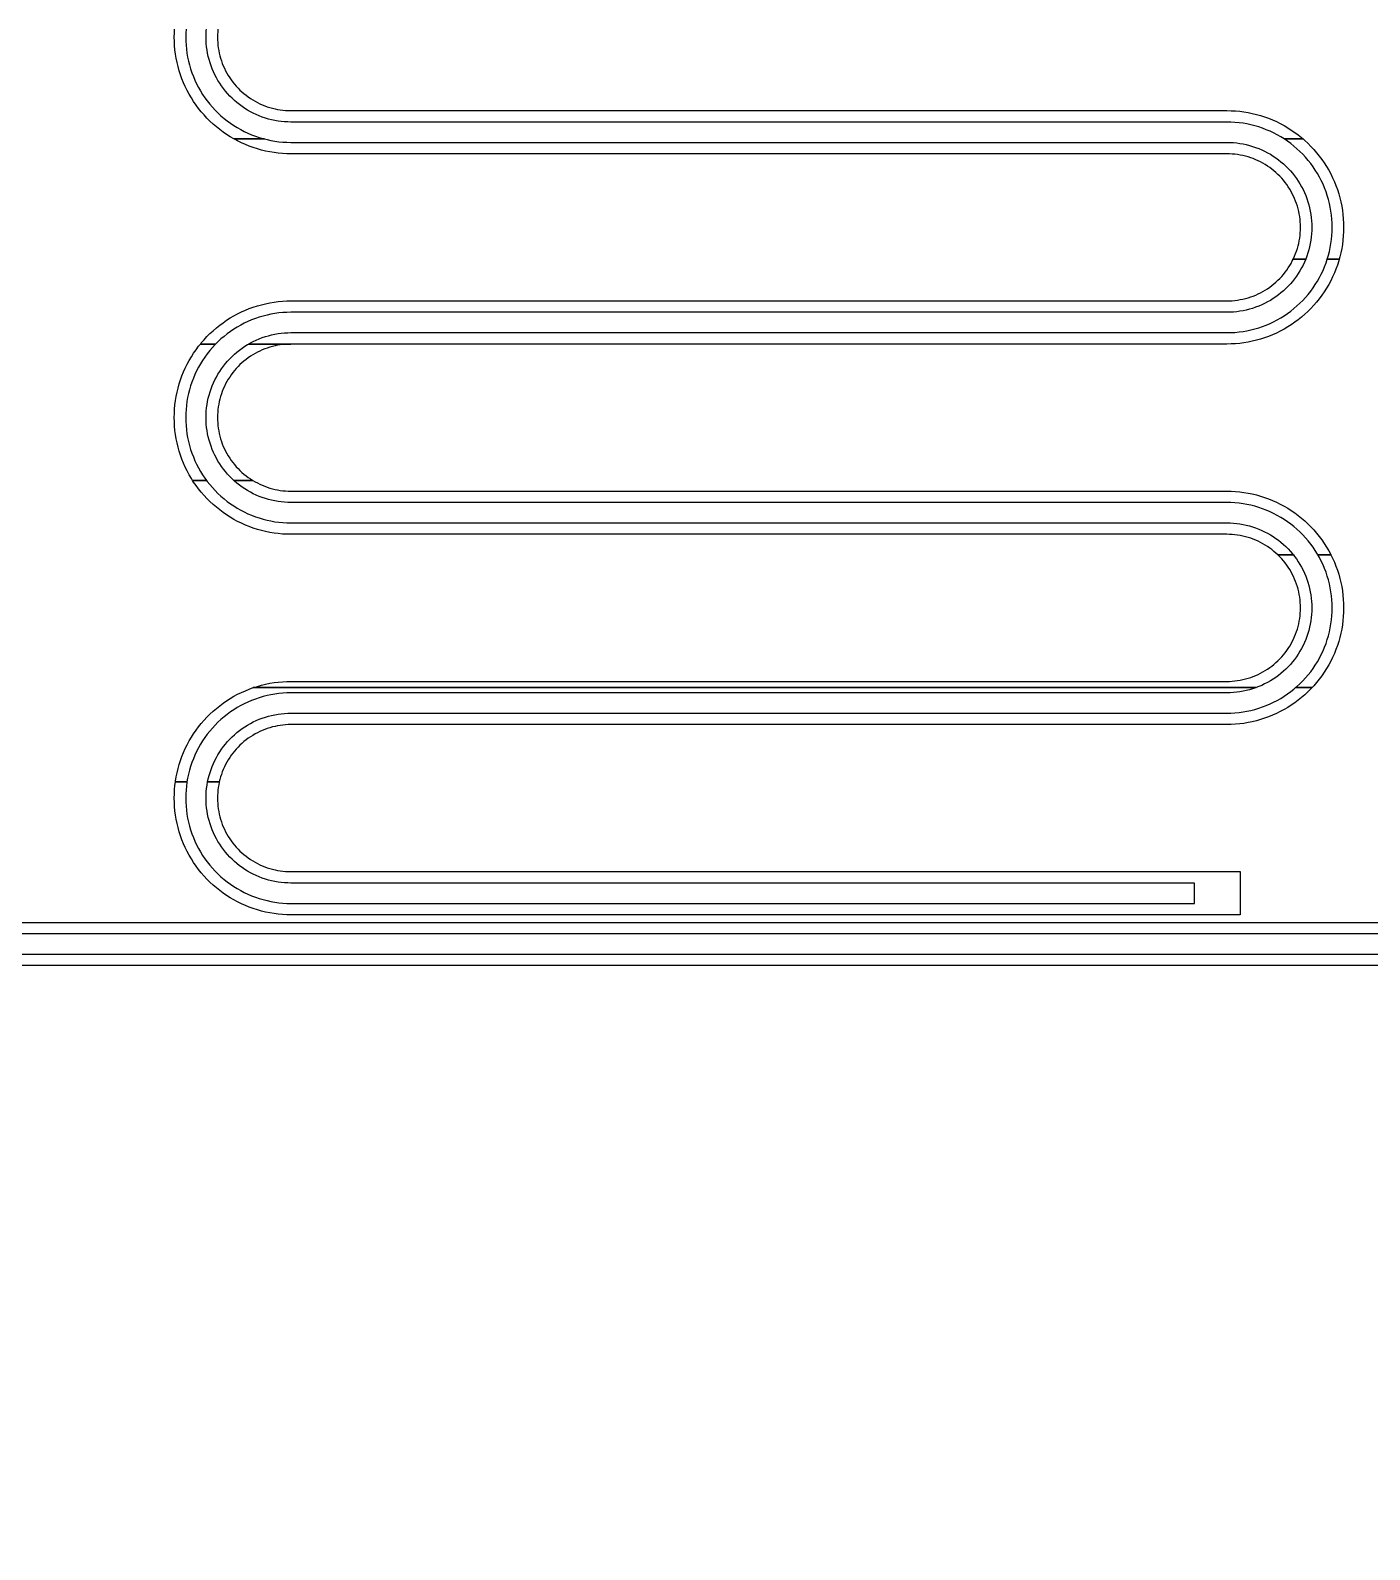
# Model space of a CAD drawing. Extents: x -4550 to 4550, y -4550 to 4550.
# Drawn here: x -33 to 671, y -318 to 480 of the extents above; entities that cross this region are included whole.
import ezdxf

# ---------------------------------------------------------------- set-up
doc = ezdxf.new("R2010")
doc.units = 0
doc.layers.add('L1D0', color=3, linetype='CONTINUOUS')

msp = doc.modelspace()

# ---------------------------------------------------------------- linework, layer by layer
at = {"layer": 'L1D0'}
for points in [[(48.811, 480.927), (48.691, 478.82), (48.65, 476.7), (48.691, 474.58), (48.812, 472.463), (49.015, 470.352), (49.299, 468.251), (49.662, 466.162), (50.106, 464.088), (50.629, 462.033), (51.23, 460), (51.908, 457.991), (52.663, 456.009), (53.493, 454.058), (54.397, 452.14), (55.374, 450.258), (56.423, 448.415), (57.541, 446.614), (58.728, 444.856), (59.981, 443.145), (61.298, 441.484), (62.678, 439.874), (64.119, 438.319), (65.619, 436.819), (67.174, 435.378), (68.784, 433.998), (70.445, 432.681), (72.156, 431.428), (73.914, 430.241), (75.715, 429.123), (77.558, 428.074), (79.44, 427.097), (81.358, 426.193), (83.309, 425.363), (85.291, 424.608), (87.3, 423.93), (89.333, 423.329), (90.001, 423.159), (74.05, 423.159), (73.974, 423.2), (72.04, 424.332), (70.149, 425.534), (68.303, 426.805), (66.504, 428.142), (64.756, 429.543), (63.06, 431.008), (61.419, 432.534), (59.834, 434.119), (58.308, 435.76), (56.843, 437.456), (55.442, 439.204), (54.105, 441.003), (52.834, 442.849), (51.632, 444.74), (50.5, 446.674), (49.439, 448.648), (48.451, 450.66), (47.537, 452.706), (46.698, 454.784), (45.936, 456.891), (45.251, 459.025), (44.645, 461.183), (44.118, 463.361), (43.671, 465.557), (43.304, 467.767), (43.018, 469.99), (42.814, 472.222), (42.691, 474.459), (42.65, 476.7), (42.691, 478.941), (42.8, 480.927)], [(65.582, 480.927), (65.453, 479.521), (65.376, 478.112), (65.35, 476.7), (65.376, 475.288), (65.453, 473.879), (65.582, 472.473), (65.762, 471.073), (65.993, 469.68), (66.275, 468.296), (66.607, 466.924), (66.989, 465.565), (67.42, 464.221), (67.9, 462.893), (68.429, 461.584), (69.004, 460.295), (69.627, 459.028), (70.295, 457.784), (71.009, 456.566), (71.766, 455.374), (72.566, 454.211), (73.409, 453.078), (74.292, 451.977), (75.215, 450.908), (76.176, 449.874), (77.174, 448.876), (78.208, 447.915), (79.277, 446.992), (80.378, 446.109), (81.511, 445.266), (82.674, 444.466), (83.866, 443.709), (85.084, 442.995), (86.328, 442.327), (87.595, 441.704), (88.884, 441.129), (90.193, 440.6), (91.521, 440.12), (92.865, 439.689), (94.224, 439.307), (95.596, 438.975), (96.98, 438.693), (98.373, 438.462), (99.773, 438.282), (101.179, 438.153), (102.588, 438.076), (104, 438.05), (596, 438.05), (598.241, 438.009), (600.478, 437.886), (602.71, 437.682), (604.933, 437.396), (607.143, 437.029), (609.339, 436.582), (611.517, 436.055), (613.675, 435.449), (615.809, 434.764), (617.916, 434.002), (619.994, 433.163), (622.04, 432.249), (624.052, 431.261), (626.026, 430.2), (627.96, 429.068), (629.851, 427.866), (631.697, 426.595), (633.496, 425.258), (635.244, 423.857), (636.052, 423.159), (626.086, 423.159), (624.285, 424.277), (622.442, 425.326), (620.56, 426.303), (618.642, 427.207), (616.691, 428.037), (614.709, 428.792), (612.7, 429.47), (610.667, 430.071), (608.612, 430.594), (606.538, 431.038), (604.449, 431.401), (602.348, 431.685), (600.237, 431.888), (598.12, 432.009), (596, 432.05), (104, 432.05), (102.29, 432.083), (100.582, 432.181), (98.879, 432.345), (97.184, 432.573), (95.499, 432.867), (93.826, 433.224), (92.169, 433.646), (90.528, 434.131), (88.908, 434.678), (87.309, 435.287), (85.735, 435.957), (84.188, 436.686), (82.67, 437.474), (81.183, 438.32), (79.73, 439.222), (78.312, 440.179), (76.932, 441.19), (75.592, 442.253), (74.293, 443.366), (73.038, 444.529), (71.829, 445.738), (70.666, 446.993), (69.553, 448.292), (68.49, 449.632), (67.479, 451.012), (66.522, 452.43), (65.62, 453.883), (64.774, 455.37), (63.986, 456.888), (63.257, 458.435), (62.587, 460.009), (61.978, 461.608), (61.431, 463.228), (60.946, 464.869), (60.524, 466.526), (60.167, 468.199), (59.873, 469.884), (59.645, 471.579), (59.481, 473.282), (59.383, 474.99), (59.35, 476.7), (59.383, 478.41), (59.481, 480.118), (59.559, 480.927)], [(-3100, 11.35), (3100, 11.35), (3200, 318.3), (3668.3, 318.3), (3668.3, -318.3), (3200, -318.3), (3100, -11.35), (-3100, -11.35)], [(-3100, -5.35), (3100, -5.35), (3200, -150), (3500, -150), (3500, 150), (3200, 150), (3100, 5.35), (-3100, 5.35)]]:
    msp.add_lwpolyline(points, dxfattribs=at)
for points in [[(630.855, 360.009), (630.996, 360.295), (631.571, 361.584), (632.1, 362.893), (632.58, 364.221), (633.011, 365.565), (633.393, 366.924), (633.725, 368.296), (634.007, 369.68), (634.238, 371.073), (634.418, 372.473), (634.547, 373.879), (634.624, 375.288), (634.65, 376.7), (634.624, 378.112), (634.547, 379.521), (634.418, 380.927), (634.238, 382.327), (634.007, 383.72), (633.725, 385.104), (633.393, 386.476), (633.011, 387.835), (632.58, 389.179), (632.1, 390.507), (631.571, 391.816), (630.996, 393.105), (630.373, 394.372), (629.705, 395.616), (628.991, 396.834), (628.234, 398.026), (627.434, 399.189), (626.591, 400.322), (625.708, 401.423), (624.785, 402.492), (623.824, 403.526), (622.826, 404.524), (621.792, 405.485), (620.723, 406.408), (619.622, 407.291), (618.489, 408.134), (617.326, 408.934), (616.134, 409.691), (614.916, 410.405), (613.672, 411.073), (612.405, 411.696), (611.116, 412.271), (609.807, 412.8), (608.479, 413.28), (607.135, 413.711), (605.776, 414.093), (604.404, 414.425), (603.02, 414.707), (601.627, 414.938), (600.227, 415.118), (598.821, 415.247), (597.412, 415.324), (596, 415.35), (104, 415.35), (101.759, 415.391), (99.522, 415.514), (97.29, 415.718), (95.067, 416.004), (92.857, 416.371), (90.661, 416.818), (88.483, 417.345), (86.325, 417.951), (84.191, 418.636), (82.084, 419.398), (80.006, 420.237), (77.96, 421.151), (75.948, 422.139), (74.05, 423.159), (90.001, 423.159), (91.388, 422.806), (93.462, 422.362), (95.551, 421.999), (97.652, 421.715), (99.763, 421.512), (101.88, 421.391), (104, 421.35), (596, 421.35), (597.71, 421.317), (599.418, 421.219), (601.121, 421.055), (602.816, 420.827), (604.501, 420.533), (606.174, 420.176), (607.831, 419.754), (609.472, 419.269), (611.092, 418.722), (612.691, 418.113), (614.265, 417.443), (615.812, 416.714), (617.33, 415.926), (618.817, 415.08), (620.27, 414.178), (621.688, 413.221), (623.068, 412.21), (624.408, 411.147), (625.707, 410.034), (626.962, 408.871), (628.171, 407.662), (629.334, 406.407), (630.447, 405.108), (631.51, 403.768), (632.521, 402.388), (633.478, 400.97), (634.38, 399.517), (635.226, 398.03), (636.014, 396.512), (636.743, 394.965), (637.413, 393.391), (638.022, 391.792), (638.569, 390.172), (639.054, 388.531), (639.476, 386.874), (639.833, 385.201), (640.127, 383.516), (640.355, 381.821), (640.519, 380.118), (640.617, 378.41), (640.65, 376.7), (640.617, 374.99), (640.519, 373.282), (640.355, 371.579), (640.127, 369.884), (639.833, 368.199), (639.476, 366.526), (639.054, 364.869), (638.569, 363.228), (638.022, 361.608), (637.413, 360.009)], [(648.773, 360.009), (649.371, 362.033), (649.894, 364.088), (650.338, 366.162), (650.701, 368.251), (650.985, 370.352), (651.188, 372.463), (651.309, 374.58), (651.35, 376.7), (651.309, 378.82), (651.188, 380.937), (650.985, 383.048), (650.701, 385.149), (650.338, 387.238), (649.894, 389.312), (649.371, 391.367), (648.77, 393.4), (648.092, 395.409), (647.337, 397.391), (646.507, 399.342), (645.603, 401.26), (644.626, 403.142), (643.577, 404.985), (642.459, 406.786), (641.272, 408.544), (640.019, 410.255), (638.702, 411.916), (637.322, 413.526), (635.881, 415.081), (634.381, 416.581), (632.826, 418.022), (631.216, 419.402), (629.555, 420.719), (627.844, 421.972), (626.086, 423.159), (636.052, 423.159), (636.94, 422.392), (638.581, 420.866), (640.166, 419.281), (641.692, 417.64), (643.157, 415.944), (644.558, 414.196), (645.895, 412.397), (647.166, 410.551), (648.368, 408.66), (649.5, 406.726), (650.561, 404.752), (651.549, 402.74), (652.463, 400.694), (653.302, 398.616), (654.064, 396.509), (654.749, 394.375), (655.355, 392.217), (655.882, 390.039), (656.329, 387.843), (656.696, 385.633), (656.982, 383.41), (657.186, 381.178), (657.309, 378.941), (657.35, 376.7), (657.309, 374.459), (657.186, 372.222), (656.982, 369.99), (656.696, 367.767), (656.329, 365.557), (655.882, 363.361), (655.355, 361.183), (655.025, 360.009)], [(56.367, 315.35), (56.843, 315.944), (58.308, 317.64), (59.834, 319.281), (61.419, 320.866), (63.06, 322.392), (64.756, 323.857), (66.504, 325.258), (68.303, 326.595), (70.149, 327.866), (72.04, 329.068), (73.974, 330.2), (75.948, 331.261), (77.96, 332.249), (80.006, 333.163), (82.084, 334.002), (84.191, 334.764), (86.325, 335.449), (88.483, 336.055), (90.661, 336.582), (92.857, 337.029), (95.067, 337.396), (97.29, 337.682), (99.522, 337.886), (101.759, 338.009), (104, 338.05), (596, 338.05), (597.412, 338.076), (598.821, 338.153), (600.227, 338.282), (601.627, 338.462), (603.02, 338.693), (604.404, 338.975), (605.776, 339.307), (607.135, 339.689), (608.479, 340.12), (609.807, 340.6), (611.116, 341.129), (612.405, 341.704), (613.672, 342.327), (614.916, 342.995), (616.134, 343.709), (617.326, 344.466), (618.489, 345.266), (619.622, 346.109), (620.723, 346.992), (621.792, 347.915), (622.826, 348.876), (623.824, 349.874), (624.785, 350.908), (625.708, 351.977), (626.591, 353.078), (627.434, 354.211), (628.234, 355.374), (628.991, 356.566), (629.705, 357.784), (630.373, 359.028), (630.855, 360.009), (637.413, 360.009), (636.743, 358.435), (636.014, 356.888), (635.226, 355.37), (634.38, 353.883), (633.478, 352.43), (632.521, 351.012), (631.51, 349.632), (630.447, 348.292), (629.334, 346.993), (628.171, 345.738), (626.962, 344.529), (625.707, 343.366), (624.408, 342.253), (623.068, 341.19), (621.688, 340.179), (620.27, 339.222), (618.817, 338.32), (617.33, 337.474), (615.812, 336.686), (614.265, 335.957), (612.691, 335.287), (611.092, 334.678), (609.472, 334.131), (607.831, 333.646), (606.174, 333.224), (604.501, 332.867), (602.816, 332.573), (601.121, 332.345), (599.418, 332.181), (597.71, 332.083), (596, 332.05), (104, 332.05), (101.88, 332.009), (99.763, 331.888), (97.652, 331.685), (95.551, 331.401), (93.462, 331.038), (91.388, 330.594), (89.333, 330.071), (87.3, 329.47), (85.291, 328.792), (83.309, 328.037), (81.358, 327.207), (79.44, 326.303), (77.558, 325.326), (75.715, 324.277), (73.914, 323.159), (72.156, 321.972), (70.445, 320.719), (68.784, 319.402), (67.174, 318.022), (65.619, 316.581), (64.388, 315.35)], [(81.658, 315.35), (82.67, 315.926), (84.188, 316.714), (85.735, 317.443), (87.309, 318.113), (88.908, 318.722), (90.528, 319.269), (92.169, 319.754), (93.826, 320.176), (95.499, 320.533), (97.184, 320.827), (98.879, 321.055), (100.582, 321.219), (102.29, 321.317), (104, 321.35), (596, 321.35), (598.12, 321.391), (600.237, 321.512), (602.348, 321.715), (604.449, 321.999), (606.538, 322.362), (608.612, 322.806), (610.667, 323.329), (612.7, 323.93), (614.709, 324.608), (616.691, 325.363), (618.642, 326.193), (620.56, 327.097), (622.442, 328.074), (624.285, 329.123), (626.086, 330.241), (627.844, 331.428), (629.555, 332.681), (631.216, 333.998), (632.826, 335.378), (634.381, 336.819), (635.881, 338.319), (637.322, 339.874), (638.702, 341.484), (640.019, 343.145), (641.272, 344.856), (642.459, 346.614), (643.577, 348.415), (644.626, 350.258), (645.603, 352.14), (646.507, 354.058), (647.337, 356.009), (648.092, 357.991), (648.77, 360), (648.773, 360.009), (655.025, 360.009), (654.749, 359.025), (654.064, 356.891), (653.302, 354.784), (652.463, 352.706), (651.549, 350.66), (650.561, 348.648), (649.5, 346.674), (648.368, 344.74), (647.166, 342.849), (645.895, 341.003), (644.558, 339.204), (643.157, 337.456), (641.692, 335.76), (640.166, 334.119), (638.581, 332.534), (636.94, 331.008), (635.244, 329.543), (633.496, 328.142), (631.697, 326.805), (629.851, 325.534), (627.96, 324.332), (626.026, 323.2), (624.052, 322.139), (622.04, 321.151), (619.994, 320.237), (617.916, 319.398), (615.809, 318.636), (613.675, 317.951), (611.517, 317.345), (609.339, 316.818), (607.143, 316.371), (604.933, 316.004), (602.71, 315.718), (600.478, 315.514), (598.241, 315.391), (596, 315.35)], [(52.287, 243.709), (51.632, 244.74), (50.5, 246.674), (49.439, 248.648), (48.451, 250.66), (47.537, 252.706), (46.698, 254.784), (45.936, 256.891), (45.251, 259.025), (44.645, 261.183), (44.118, 263.361), (43.671, 265.557), (43.304, 267.767), (43.018, 269.99), (42.814, 272.222), (42.691, 274.459), (42.65, 276.7), (42.691, 278.941), (42.814, 281.178), (43.018, 283.41), (43.304, 285.633), (43.671, 287.843), (44.118, 290.039), (44.645, 292.217), (45.251, 294.375), (45.936, 296.509), (46.698, 298.616), (47.537, 300.694), (48.451, 302.74), (49.439, 304.752), (50.5, 306.726), (51.632, 308.66), (52.834, 310.551), (54.105, 312.397), (55.442, 314.196), (56.367, 315.35), (64.388, 315.35), (64.119, 315.081), (62.678, 313.526), (61.298, 311.916), (59.981, 310.255), (58.728, 308.544), (57.541, 306.786), (56.423, 304.985), (55.374, 303.142), (54.397, 301.26), (53.493, 299.342), (52.663, 297.391), (51.908, 295.409), (51.23, 293.4), (50.629, 291.367), (50.106, 289.312), (49.662, 287.238), (49.299, 285.149), (49.015, 283.048), (48.812, 280.937), (48.691, 278.82), (48.65, 276.7), (48.691, 274.58), (48.812, 272.463), (49.015, 270.352), (49.299, 268.251), (49.662, 266.162), (50.106, 264.088), (50.629, 262.033), (51.23, 260), (51.908, 257.991), (52.663, 256.009), (53.493, 254.058), (54.397, 252.14), (55.374, 250.258), (56.423, 248.415), (57.541, 246.614), (58.728, 244.856), (59.568, 243.709)], [(73.923, 243.709), (73.038, 244.529), (71.829, 245.738), (70.666, 246.993), (69.553, 248.292), (68.49, 249.632), (67.479, 251.012), (66.522, 252.43), (65.62, 253.883), (64.774, 255.37), (63.986, 256.888), (63.257, 258.435), (62.587, 260.009), (61.978, 261.608), (61.431, 263.228), (60.946, 264.869), (60.524, 266.526), (60.167, 268.199), (59.873, 269.884), (59.645, 271.579), (59.481, 273.282), (59.383, 274.99), (59.35, 276.7), (59.383, 278.41), (59.481, 280.118), (59.645, 281.821), (59.873, 283.516), (60.167, 285.201), (60.524, 286.874), (60.946, 288.531), (61.431, 290.172), (61.978, 291.792), (62.587, 293.391), (63.257, 294.965), (63.986, 296.512), (64.774, 298.03), (65.62, 299.517), (66.522, 300.97), (67.479, 302.388), (68.49, 303.768), (69.553, 305.108), (70.666, 306.407), (71.829, 307.662), (73.038, 308.871), (74.293, 310.034), (75.592, 311.147), (76.932, 312.21), (78.312, 313.221), (79.73, 314.178), (81.183, 315.08), (81.658, 315.35), (104, 315.35), (102.588, 315.324), (101.179, 315.247), (99.773, 315.118), (98.373, 314.938), (96.98, 314.707), (95.596, 314.425), (94.224, 314.093), (92.865, 313.711), (91.521, 313.28), (90.193, 312.8), (88.884, 312.271), (87.595, 311.696), (86.328, 311.073), (85.084, 310.405), (83.866, 309.691), (82.674, 308.934), (81.511, 308.134), (80.378, 307.291), (79.277, 306.408), (78.208, 305.485), (77.174, 304.524), (76.176, 303.526), (75.215, 302.492), (74.292, 301.423), (73.409, 300.322), (72.566, 299.189), (71.766, 298.026), (71.009, 296.834), (70.295, 295.616), (69.627, 294.372), (69.004, 293.105), (68.429, 291.816), (67.9, 290.507), (67.42, 289.179), (66.989, 287.835), (66.607, 286.476), (66.275, 285.104), (65.993, 283.72), (65.762, 282.327), (65.582, 280.927), (65.453, 279.521), (65.376, 278.112), (65.35, 276.7), (65.376, 275.288), (65.453, 273.879), (65.582, 272.473), (65.762, 271.073), (65.993, 269.68), (66.275, 268.296), (66.607, 266.924), (66.989, 265.565), (67.42, 264.221), (67.9, 262.893), (68.429, 261.584), (69.004, 260.295), (69.627, 259.028), (70.295, 257.784), (71.009, 256.566), (71.766, 255.374), (72.566, 254.211), (73.409, 253.078), (74.292, 251.977), (75.215, 250.908), (76.176, 249.874), (77.174, 248.876), (78.208, 247.915), (79.277, 246.992), (80.378, 246.109), (81.511, 245.266), (82.674, 244.466), (83.866, 243.709)], [(622.826, 204.524), (621.792, 205.485), (620.723, 206.408), (619.622, 207.291), (618.489, 208.134), (617.326, 208.934), (616.134, 209.691), (614.916, 210.405), (613.672, 211.073), (612.405, 211.696), (611.116, 212.271), (609.807, 212.8), (608.479, 213.28), (607.135, 213.711), (605.776, 214.093), (604.404, 214.425), (603.02, 214.707), (601.627, 214.938), (600.227, 215.118), (598.821, 215.247), (597.412, 215.324), (596, 215.35), (104, 215.35), (101.759, 215.391), (99.522, 215.514), (97.29, 215.718), (95.067, 216.004), (92.857, 216.371), (90.661, 216.818), (88.483, 217.345), (86.325, 217.951), (84.191, 218.636), (82.084, 219.398), (80.006, 220.237), (77.96, 221.151), (75.948, 222.139), (73.974, 223.2), (72.04, 224.332), (70.149, 225.534), (68.303, 226.805), (66.504, 228.142), (64.756, 229.543), (63.06, 231.008), (61.419, 232.534), (59.834, 234.119), (58.308, 235.76), (56.843, 237.456), (55.442, 239.204), (54.105, 241.003), (52.834, 242.849), (52.287, 243.709), (59.568, 243.709), (59.981, 243.145), (61.298, 241.484), (62.678, 239.874), (64.119, 238.319), (65.619, 236.819), (67.174, 235.378), (68.784, 233.998), (70.445, 232.681), (72.156, 231.428), (73.914, 230.241), (75.715, 229.123), (77.558, 228.074), (79.44, 227.097), (81.358, 226.193), (83.309, 225.363), (85.291, 224.608), (87.3, 223.93), (89.333, 223.329), (91.388, 222.806), (93.462, 222.362), (95.551, 221.999), (97.652, 221.715), (99.763, 221.512), (101.88, 221.391), (104, 221.35), (596, 221.35), (597.71, 221.317), (599.418, 221.219), (601.121, 221.055), (602.816, 220.827), (604.501, 220.533), (606.174, 220.176), (607.831, 219.754), (609.472, 219.269), (611.092, 218.722), (612.691, 218.113), (614.265, 217.443), (615.812, 216.714), (617.33, 215.926), (618.817, 215.08), (620.27, 214.178), (621.688, 213.221), (623.068, 212.21), (624.408, 211.147), (625.707, 210.034), (626.962, 208.871), (628.171, 207.662), (629.334, 206.407), (630.447, 205.108), (630.91, 204.524)], [(643.839, 204.524), (643.577, 204.985), (642.459, 206.786), (641.272, 208.544), (640.019, 210.255), (638.702, 211.916), (637.322, 213.526), (635.881, 215.081), (634.381, 216.581), (632.826, 218.022), (631.216, 219.402), (629.555, 220.719), (627.844, 221.972), (626.086, 223.159), (624.285, 224.277), (622.442, 225.326), (620.56, 226.303), (618.642, 227.207), (616.691, 228.037), (614.709, 228.792), (612.7, 229.47), (610.667, 230.071), (608.612, 230.594), (606.538, 231.038), (604.449, 231.401), (602.348, 231.685), (600.237, 231.888), (598.12, 232.009), (596, 232.05), (104, 232.05), (102.29, 232.083), (100.582, 232.181), (98.879, 232.345), (97.184, 232.573), (95.499, 232.867), (93.826, 233.224), (92.169, 233.646), (90.528, 234.131), (88.908, 234.678), (87.309, 235.287), (85.735, 235.957), (84.188, 236.686), (82.67, 237.474), (81.183, 238.32), (79.73, 239.222), (78.312, 240.179), (76.932, 241.19), (75.592, 242.253), (74.293, 243.366), (73.923, 243.709), (83.866, 243.709), (85.084, 242.995), (86.328, 242.327), (87.595, 241.704), (88.884, 241.129), (90.193, 240.6), (91.521, 240.12), (92.865, 239.689), (94.224, 239.307), (95.596, 238.975), (96.98, 238.693), (98.373, 238.462), (99.773, 238.282), (101.179, 238.153), (102.588, 238.076), (104, 238.05), (596, 238.05), (598.241, 238.009), (600.478, 237.886), (602.71, 237.682), (604.933, 237.396), (607.143, 237.029), (609.339, 236.582), (611.517, 236.055), (613.675, 235.449), (615.809, 234.764), (617.916, 234.002), (619.994, 233.163), (622.04, 232.249), (624.052, 231.261), (626.026, 230.2), (627.96, 229.068), (629.851, 227.866), (631.697, 226.595), (633.496, 225.258), (635.244, 223.857), (636.94, 222.392), (638.581, 220.866), (640.166, 219.281), (641.692, 217.64), (643.157, 215.944), (644.558, 214.196), (645.895, 212.397), (647.166, 210.551), (648.368, 208.66), (649.5, 206.726), (650.561, 204.752), (650.673, 204.524)], [(84.191, 134.764), (86.325, 135.449), (88.483, 136.055), (90.661, 136.582), (92.857, 137.029), (95.067, 137.396), (97.29, 137.682), (99.522, 137.886), (101.759, 138.009), (104, 138.05), (596, 138.05), (597.412, 138.076), (598.821, 138.153), (600.227, 138.282), (601.627, 138.462), (603.02, 138.693), (604.404, 138.975), (605.776, 139.307), (607.135, 139.689), (608.479, 140.12), (609.807, 140.6), (611.116, 141.129), (612.405, 141.704), (613.672, 142.327), (614.916, 142.995), (616.134, 143.709), (617.326, 144.466), (618.489, 145.266), (619.622, 146.109), (620.723, 146.992), (621.792, 147.915), (622.826, 148.876), (623.824, 149.874), (624.785, 150.908), (625.708, 151.977), (626.591, 153.078), (627.434, 154.211), (628.234, 155.374), (628.991, 156.566), (629.705, 157.784), (630.373, 159.028), (630.996, 160.295), (631.571, 161.584), (632.1, 162.893), (632.58, 164.221), (633.011, 165.565), (633.393, 166.924), (633.725, 168.296), (634.007, 169.68), (634.238, 171.073), (634.418, 172.473), (634.547, 173.879), (634.624, 175.288), (634.65, 176.7), (634.624, 178.112), (634.547, 179.521), (634.418, 180.927), (634.238, 182.327), (634.007, 183.72), (633.725, 185.104), (633.393, 186.476), (633.011, 187.835), (632.58, 189.179), (632.1, 190.507), (631.571, 191.816), (630.996, 193.105), (630.373, 194.372), (629.705, 195.616), (628.991, 196.834), (628.234, 198.026), (627.434, 199.189), (626.591, 200.322), (625.708, 201.423), (624.785, 202.492), (623.824, 203.526), (622.826, 204.524), (630.91, 204.524), (631.51, 203.768), (632.521, 202.388), (633.478, 200.97), (634.38, 199.517), (635.226, 198.03), (636.014, 196.512), (636.743, 194.965), (637.413, 193.391), (638.022, 191.792), (638.569, 190.172), (639.054, 188.531), (639.476, 186.874), (639.833, 185.201), (640.127, 183.516), (640.355, 181.821), (640.519, 180.118), (640.617, 178.41), (640.65, 176.7), (640.617, 174.99), (640.519, 173.282), (640.355, 171.579), (640.127, 169.884), (639.833, 168.199), (639.476, 166.526), (639.054, 164.869), (638.569, 163.228), (638.022, 161.608), (637.413, 160.009), (636.743, 158.435), (636.014, 156.888), (635.226, 155.37), (634.38, 153.883), (633.478, 152.43), (632.521, 151.012), (631.51, 149.632), (630.447, 148.292), (629.334, 146.993), (628.171, 145.738), (626.962, 144.529), (625.707, 143.366), (624.408, 142.253), (623.068, 141.19), (621.688, 140.179), (620.27, 139.222), (618.817, 138.32), (617.33, 137.474), (615.812, 136.686), (614.265, 135.957), (612.691, 135.287), (611.318, 134.764)], [(632.11, 134.764), (632.826, 135.378), (634.381, 136.819), (635.881, 138.319), (637.322, 139.874), (638.702, 141.484), (640.019, 143.145), (641.272, 144.856), (642.459, 146.614), (643.577, 148.415), (644.626, 150.258), (645.603, 152.14), (646.507, 154.058), (647.337, 156.009), (648.092, 157.991), (648.77, 160), (649.371, 162.033), (649.894, 164.088), (650.338, 166.162), (650.701, 168.251), (650.985, 170.352), (651.188, 172.463), (651.309, 174.58), (651.35, 176.7), (651.309, 178.82), (651.188, 180.937), (650.985, 183.048), (650.701, 185.149), (650.338, 187.238), (649.894, 189.312), (649.371, 191.367), (648.77, 193.4), (648.092, 195.409), (647.337, 197.391), (646.507, 199.342), (645.603, 201.26), (644.626, 203.142), (643.839, 204.524), (650.673, 204.524), (651.549, 202.74), (652.463, 200.694), (653.302, 198.616), (654.064, 196.509), (654.749, 194.375), (655.355, 192.217), (655.882, 190.039), (656.329, 187.843), (656.696, 185.633), (656.982, 183.41), (657.186, 181.178), (657.309, 178.941), (657.35, 176.7), (657.309, 174.459), (657.186, 172.222), (656.982, 169.99), (656.696, 167.767), (656.329, 165.557), (655.882, 163.361), (655.355, 161.183), (654.749, 159.025), (654.064, 156.891), (653.302, 154.784), (652.463, 152.706), (651.549, 150.66), (650.561, 148.648), (649.5, 146.674), (648.368, 144.74), (647.166, 142.849), (645.895, 141.003), (644.558, 139.204), (643.157, 137.456), (641.692, 135.76), (640.766, 134.764)], [(43.248, 85.201), (43.304, 85.633), (43.671, 87.843), (44.118, 90.039), (44.645, 92.217), (45.251, 94.375), (45.936, 96.509), (46.698, 98.616), (47.537, 100.694), (48.451, 102.74), (49.439, 104.752), (50.5, 106.726), (51.632, 108.66), (52.834, 110.551), (54.105, 112.397), (55.442, 114.196), (56.843, 115.944), (58.308, 117.64), (59.834, 119.281), (61.419, 120.866), (63.06, 122.392), (64.756, 123.857), (66.504, 125.258), (68.303, 126.595), (70.149, 127.866), (72.04, 129.068), (73.974, 130.2), (75.948, 131.261), (77.96, 132.249), (80.006, 133.163), (82.084, 134.002), (84.191, 134.764), (611.318, 134.764), (611.092, 134.678), (609.472, 134.131), (607.831, 133.646), (606.174, 133.224), (604.501, 132.867), (602.816, 132.573), (601.121, 132.345), (599.418, 132.181), (597.71, 132.083), (596, 132.05), (104, 132.05), (101.88, 132.009), (99.763, 131.888), (97.652, 131.685), (95.551, 131.401), (93.462, 131.038), (91.388, 130.594), (89.333, 130.071), (87.3, 129.47), (85.291, 128.792), (83.309, 128.037), (81.358, 127.207), (79.44, 126.303), (77.558, 125.326), (75.715, 124.277), (73.914, 123.159), (72.156, 121.972), (70.445, 120.719), (68.784, 119.402), (67.174, 118.022), (65.619, 116.581), (64.119, 115.081), (62.678, 113.526), (61.298, 111.916), (59.981, 110.255), (58.728, 108.544), (57.541, 106.786), (56.423, 104.985), (55.374, 103.142), (54.397, 101.26), (53.493, 99.342), (52.663, 97.391), (51.908, 95.409), (51.23, 93.4), (50.629, 91.367), (50.106, 89.312), (49.662, 87.238), (49.308, 85.201)], [(60.167, 85.201), (60.524, 86.874), (60.946, 88.531), (61.431, 90.172), (61.978, 91.792), (62.587, 93.391), (63.257, 94.965), (63.986, 96.512), (64.774, 98.03), (65.62, 99.517), (66.522, 100.97), (67.479, 102.388), (68.49, 103.768), (69.553, 105.108), (70.666, 106.407), (71.829, 107.662), (73.038, 108.871), (74.293, 110.034), (75.592, 111.147), (76.932, 112.21), (78.312, 113.221), (79.73, 114.178), (81.183, 115.08), (82.67, 115.926), (84.188, 116.714), (85.735, 117.443), (87.309, 118.113), (88.908, 118.722), (90.528, 119.269), (92.169, 119.754), (93.826, 120.176), (95.499, 120.533), (97.184, 120.827), (98.879, 121.055), (100.582, 121.219), (102.29, 121.317), (104, 121.35), (596, 121.35), (598.12, 121.391), (600.237, 121.512), (602.348, 121.715), (604.449, 121.999), (606.538, 122.362), (608.612, 122.806), (610.667, 123.329), (612.7, 123.93), (614.709, 124.608), (616.691, 125.363), (618.642, 126.193), (620.56, 127.097), (622.442, 128.074), (624.285, 129.123), (626.086, 130.241), (627.844, 131.428), (629.555, 132.681), (631.216, 133.998), (632.11, 134.764), (640.766, 134.764), (640.166, 134.119), (638.581, 132.534), (636.94, 131.008), (635.244, 129.543), (633.496, 128.142), (631.697, 126.805), (629.851, 125.534), (627.96, 124.332), (626.026, 123.2), (624.052, 122.139), (622.04, 121.151), (619.994, 120.237), (617.916, 119.398), (615.809, 118.636), (613.675, 117.951), (611.517, 117.345), (609.339, 116.818), (607.143, 116.371), (604.933, 116.004), (602.71, 115.718), (600.478, 115.514), (598.241, 115.391), (596, 115.35), (104, 115.35), (102.588, 115.324), (101.179, 115.247), (99.773, 115.118), (98.373, 114.938), (96.98, 114.707), (95.596, 114.425), (94.224, 114.093), (92.865, 113.711), (91.521, 113.28), (90.193, 112.8), (88.884, 112.271), (87.595, 111.696), (86.328, 111.073), (85.084, 110.405), (83.866, 109.691), (82.674, 108.934), (81.511, 108.134), (80.378, 107.291), (79.277, 106.408), (78.208, 105.485), (77.174, 104.524), (76.176, 103.526), (75.215, 102.492), (74.292, 101.423), (73.409, 100.322), (72.566, 99.189), (71.766, 98.026), (71.009, 96.834), (70.295, 95.616), (69.627, 94.372), (69.004, 93.105), (68.429, 91.816), (67.9, 90.507), (67.42, 89.179), (66.989, 87.835), (66.607, 86.476), (66.298, 85.201)], [(104, 15.35), (101.759, 15.391), (99.522, 15.514), (97.29, 15.718), (95.067, 16.004), (92.857, 16.371), (90.661, 16.818), (88.483, 17.345), (86.325, 17.951), (84.191, 18.636), (82.084, 19.398), (80.006, 20.237), (77.96, 21.151), (75.948, 22.139), (73.974, 23.2), (72.04, 24.332), (70.149, 25.534), (68.303, 26.805), (66.504, 28.142), (64.756, 29.543), (63.06, 31.008), (61.419, 32.534), (59.834, 34.119), (58.308, 35.76), (56.843, 37.456), (55.442, 39.204), (54.105, 41.003), (52.834, 42.849), (51.632, 44.74), (50.5, 46.674), (49.439, 48.648), (48.451, 50.66), (47.537, 52.706), (46.698, 54.784), (45.936, 56.891), (45.251, 59.025), (44.645, 61.183), (44.118, 63.361), (43.671, 65.557), (43.304, 67.767), (43.018, 69.99), (42.814, 72.222), (42.691, 74.459), (42.65, 76.7), (42.691, 78.941), (42.814, 81.178), (43.018, 83.41), (43.248, 85.201), (49.308, 85.201), (49.299, 85.149), (49.015, 83.048), (48.812, 80.937), (48.691, 78.82), (48.65, 76.7), (48.691, 74.58), (48.812, 72.463), (49.015, 70.352), (49.299, 68.251), (49.662, 66.162), (50.106, 64.088), (50.629, 62.033), (51.23, 60), (51.908, 57.991), (52.663, 56.009), (53.493, 54.058), (54.397, 52.14), (55.374, 50.258), (56.423, 48.415), (57.541, 46.614), (58.728, 44.856), (59.981, 43.145), (61.298, 41.484), (62.678, 39.874), (64.119, 38.319), (65.619, 36.819), (67.174, 35.378), (68.784, 33.998), (70.445, 32.681), (72.156, 31.428), (73.914, 30.241), (75.715, 29.123), (77.558, 28.074), (79.44, 27.097), (81.358, 26.193), (83.309, 25.363), (85.291, 24.608), (87.3, 23.93), (89.333, 23.329), (91.388, 22.806), (93.462, 22.362), (95.551, 21.999), (97.652, 21.715), (99.763, 21.512), (101.88, 21.391), (104, 21.35), (579, 21.35), (579, 32.05), (104, 32.05), (102.29, 32.083), (100.582, 32.181), (98.879, 32.345), (97.184, 32.573), (95.499, 32.867), (93.826, 33.224), (92.169, 33.646), (90.528, 34.131), (88.908, 34.678), (87.309, 35.287), (85.735, 35.957), (84.188, 36.686), (82.67, 37.474), (81.183, 38.32), (79.73, 39.222), (78.312, 40.179), (76.932, 41.19), (75.592, 42.253), (74.293, 43.366), (73.038, 44.529), (71.829, 45.738), (70.666, 46.993), (69.553, 48.292), (68.49, 49.632), (67.479, 51.012), (66.522, 52.43), (65.62, 53.883), (64.774, 55.37), (63.986, 56.888), (63.257, 58.435), (62.587, 60.009), (61.978, 61.608), (61.431, 63.228), (60.946, 64.869), (60.524, 66.526), (60.167, 68.199), (59.873, 69.884), (59.645, 71.579), (59.481, 73.282), (59.383, 74.99), (59.35, 76.7), (59.383, 78.41), (59.481, 80.118), (59.645, 81.821), (59.873, 83.516), (60.167, 85.201), (66.298, 85.201), (66.275, 85.104), (65.993, 83.72), (65.762, 82.327), (65.582, 80.927), (65.453, 79.521), (65.376, 78.112), (65.35, 76.7), (65.376, 75.288), (65.453, 73.879), (65.582, 72.473), (65.762, 71.073), (65.993, 69.68), (66.275, 68.296), (66.607, 66.924), (66.989, 65.565), (67.42, 64.221), (67.9, 62.893), (68.429, 61.584), (69.004, 60.295), (69.627, 59.028), (70.295, 57.784), (71.009, 56.566), (71.766, 55.374), (72.566, 54.211), (73.409, 53.078), (74.292, 51.977), (75.215, 50.908), (76.176, 49.874), (77.174, 48.876), (78.208, 47.915), (79.277, 46.992), (80.378, 46.109), (81.511, 45.266), (82.674, 44.466), (83.866, 43.709), (85.084, 42.995), (86.328, 42.327), (87.595, 41.704), (88.884, 41.129), (90.193, 40.6), (91.521, 40.12), (92.865, 39.689), (94.224, 39.307), (95.596, 38.975), (96.98, 38.693), (98.373, 38.462), (99.773, 38.282), (101.179, 38.153), (102.588, 38.076), (104, 38.05), (603, 38.05), (603, 15.35)]]:
    msp.add_lwpolyline(points, close=True, dxfattribs=at)

doc.saveas('drawing.dxf')
